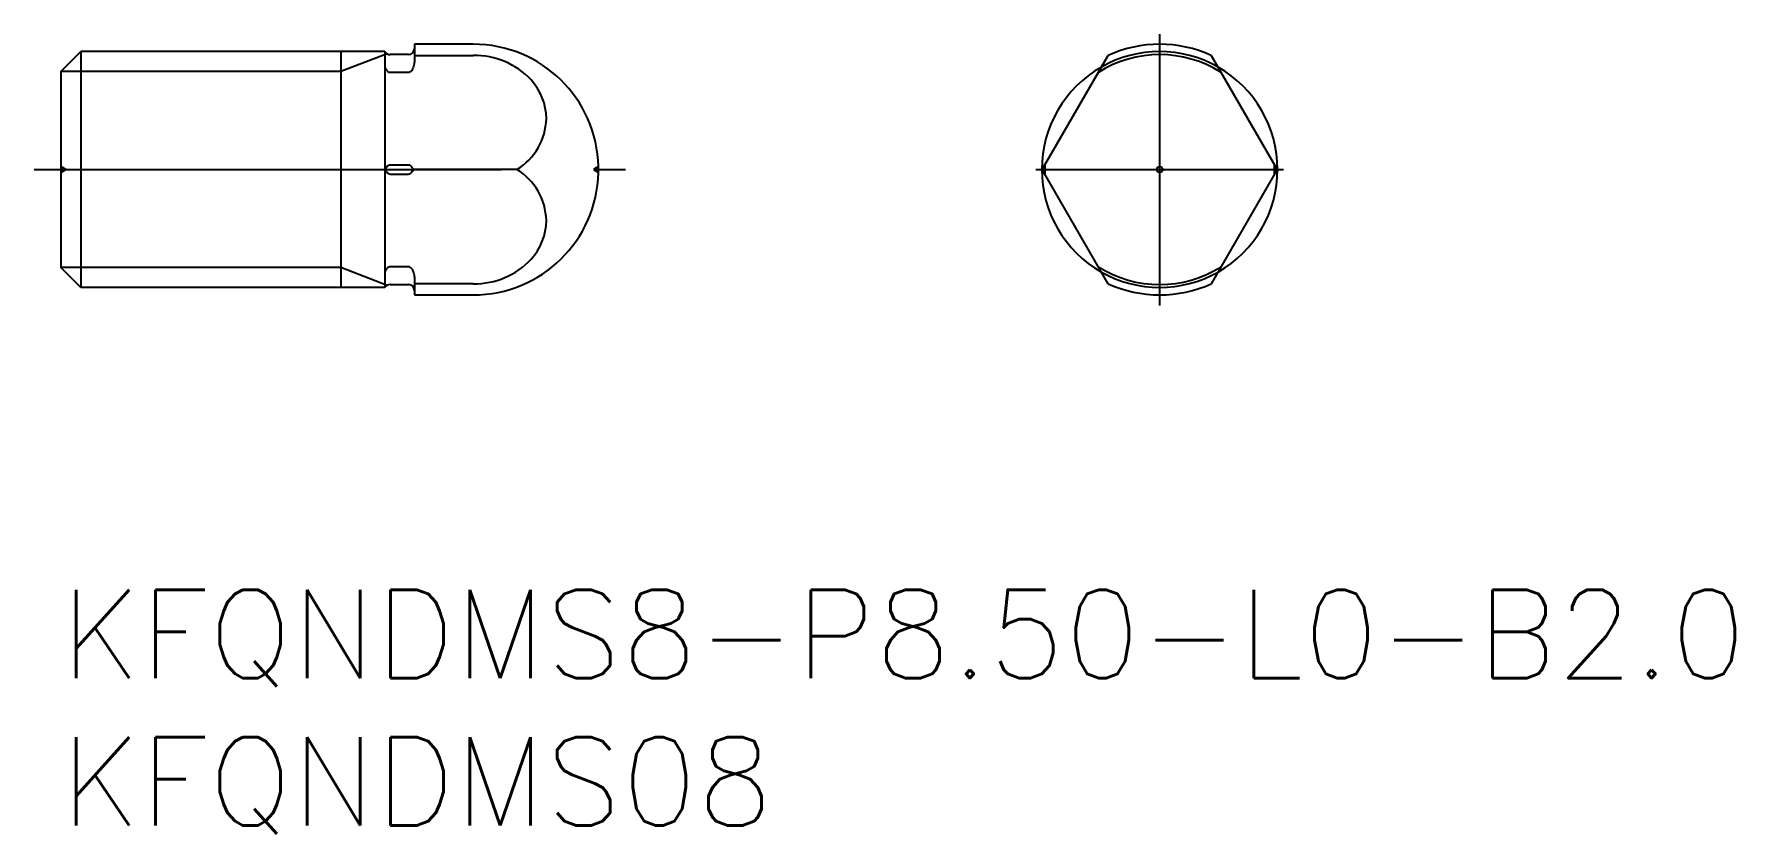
# Model space of a CAD drawing. Extents: x -0.9 to 56.8, y -8.3 to 18.8.
import ezdxf

# ---------------------------------------------------------------- set-up
doc = ezdxf.new("R2010")
doc.units = 0
doc.header["$LTSCALE"] = 0.5
doc.linetypes.add('CENTER', pattern=[50.8, 31.75, -6.35, 6.35, -6.35])
doc.linetypes.add('DASHED', pattern=[19.05, 12.7, -6.35])
for name, color, linetype in [('MSM_CENTER', 1, 'CENTER'), ('MSM_CONTINUOUS', 7, 'CONTINUOUS'), ('MSM_DASHED', 4, 'DASHED'), ('MSM_NARROW', 5, 'CONTINUOUS'), ('MSM_PART_NUMBER', 7, 'CONTINUOUS')]:
    doc.layers.add(name, color=color, linetype=linetype)
doc.styles.get("Standard").update_dxf_attribs({"font": 'txt.shx', "height": 3, "bigfont": 'bigfont.shx'})

msp = doc.modelspace()

# ---------------------------------------------------------------- linework, layer by layer
at = {"layer": 'MSM_CENTER'}
for p, q in [((37.3, 9.638), (37.3, 18.846)), ((-0.913, 14.25), (19.162, 14.25)), ((33.1, 14.25), (41.5, 14.25))]:
    msp.add_line(p, q, dxfattribs=at)
at = {"layer": 'MSM_CONTINUOUS'}
for p, q in [((14, 18.5), (12, 18.5)), ((12, 18.5), (12, 17.892)), ((0, 17.574), (0.676, 18.25)), ((11, 18.25), (0.676, 18.25)), ((0.676, 18.25), (0.676, 10.25)), ((11, 18.25), (11, 10.25)), ((11.8, 18.15), (11.173, 18.15)), ((12, 18.123), (14, 18.123)), ((33.314, 14.25), (35.55, 18.123)), ((39.05, 18.123), (41.286, 14.25)), ((0, 17.574), (0, 10.927)), ((11.173, 17.548), (11.8, 17.548)), ((11.009, 14.25), (11, 14.25)), ((11.032, 14.299), (11.009, 14.25)), ((11.032, 14.201), (11.009, 14.25)), ((11.8, 14.404), (11.173, 14.404)), ((11.173, 14.096), (11.8, 14.096)), ((11.941, 14.299), (11.964, 14.25)), ((11.941, 14.201), (11.964, 14.25)), ((15.474, 14.25), (11.964, 14.25)), ((18.249, 14.151), (18.249, 14.349)), ((35.55, 10.377), (33.314, 14.25)), ((41.286, 14.25), (39.05, 10.377)), ((0.676, 10.25), (0, 10.927)), ((11.8, 10.952), (11.173, 10.952)), ((12, 10.608), (12, 10)), ((11, 10.25), (0.676, 10.25)), ((11.173, 10.35), (11.8, 10.35)), ((14, 10.377), (12, 10.377)), ((12, 10), (14, 10))]:
    msp.add_line(p, q, dxfattribs=at)
msp.add_circle((37.3, 14.25), 0.0993, dxfattribs=at)
for centre, radius, start, end in [((14, 14.25), 4.25, 1.33922, 90), ((37.3, 14.25), 4.25, 65.68426, 114.31574), ((11.173, 18.35), 0.2, 210, 270), ((11.8, 18.35), 0.2, 270, 0), ((14.042, 15.497), 2.626, 43.11662, 90.90867), ((11.357, 17.841), 0.375, 197.7945, 216.25949), ((11.208, 17.727), 0.187, 215.28967, 245.98871), ((11.173, 17.659), 0.111, 247.8712, 269.91557), ((11.798, 17.67), 0.122, 270.93758, 305.94978), ((11.749, 17.742), 0.209, 305.17652, 322.55427), ((11.626, 17.835), 0.364, 322.68987, 341.12233), ((11.482, 17.891), 0.518, 340.48773, 0.13115), ((37.3, 14.25), 4, 119.65613, 240.34387), ((37.3, 14.25), 4, 299.65613, 60.34387), ((14.51, 15.958), 1.969, 0.51681, 42.63077), ((14.397, 16.032), 2.083, 301.1429, 358.44882), ((11.253, 14.18), 0.25, 128.20777, 151.69327), ((11.253, 14.32), 0.25, 208.30673, 231.79223), ((11.175, 14.28), 0.124, 91.02841, 128.65977), ((11.175, 14.22), 0.124, 231.34023, 268.97159), ((11.798, 14.28), 0.124, 51.34023, 88.97159), ((11.798, 14.22), 0.124, 271.02841, 308.65977), ((11.72, 14.18), 0.25, 28.30673, 51.79223), ((11.72, 14.32), 0.25, 308.20777, 331.69327), ((14, 14.25), 4.25, 270, 358.66078), ((14.397, 12.468), 2.083, 1.55118, 58.8571), ((14.51, 12.542), 1.969, 317.36923, 359.48319), ((14.042, 13.003), 2.626, 269.09133, 316.88338), ((11.357, 10.659), 0.375, 143.74051, 162.2055), ((11.208, 10.773), 0.187, 114.01129, 144.71033), ((11.173, 10.841), 0.111, 90.08443, 112.1288), ((11.798, 10.83), 0.122, 54.05022, 89.06242), ((11.749, 10.758), 0.209, 37.44573, 54.82348), ((11.626, 10.665), 0.364, 18.87767, 37.31013), ((11.482, 10.609), 0.518, 359.86885, 19.51227), ((11.173, 10.15), 0.2, 90, 150), ((11.8, 10.15), 0.2, 0, 90), ((37.3, 14.25), 4.25, 245.68426, 294.31574)]:
    msp.add_arc(centre, radius, start, end, dxfattribs=at)
at = {"layer": 'MSM_DASHED'}
for p, q in [((0.173, 14.25), (0, 14.35)), ((0, 14.15), (0.173, 14.25)), ((18.249, 14.349), (18.077, 14.25)), ((18.077, 14.25), (18.249, 14.151))]:
    msp.add_line(p, q, dxfattribs=at)
for radius, start, end in [(3.9, 57.73156, 122.26844), (4, 60.34387, 119.65613), (3.9, 177.73156, 182.26844), (3.9, 357.73156, 2.26844), (3.9, 237.73156, 302.26844), (4, 240.34387, 299.65613)]:
    msp.add_arc((37.3, 14.25), radius, start, end, dxfattribs=at)
at = {"layer": 'MSM_NARROW'}
for p, q in [((9.5, 18.25), (9.5, 10.25)), ((11.073, 18.177), (9.5, 17.574)), ((9.5, 17.574), (0, 17.574)), ((9.5, 10.927), (0, 10.927)), ((11.073, 10.323), (9.5, 10.927))]:
    msp.add_line(p, q, dxfattribs=at)

# ---------------------------------------------------------------- texts
at = {"layer": 'MSM_PART_NUMBER'}
for s, p in [('KFQNDMS8-P8.50-L0-B2.0', (0, -3)), ('KFQNDMS08', (0, -8))]:
    msp.add_text(s, height=3, dxfattribs=at).set_placement(p)

doc.saveas('drawing.dxf')
